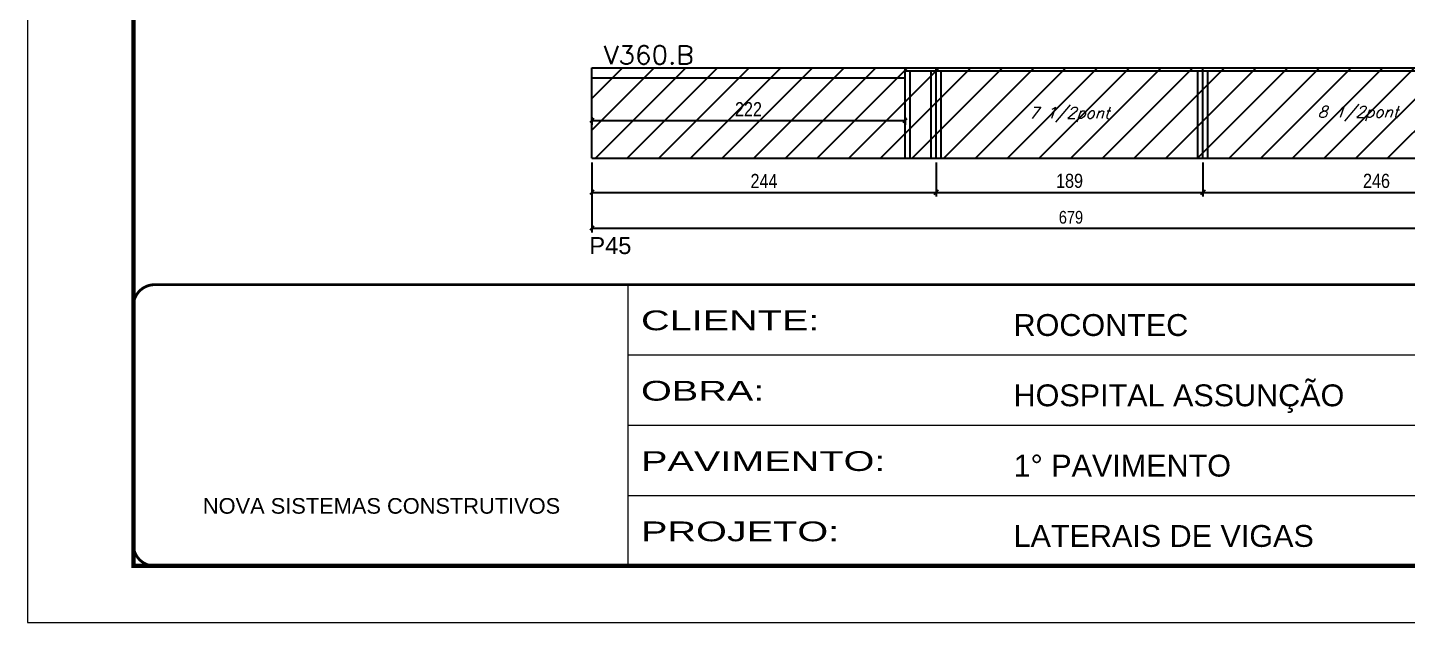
# Model space of a CAD drawing. Extents: x 137137 to 143418, y 10464 to 34486.
# Drawn here: x 137137 to 138115, y 31139 to 31560 of the extents above; entities that cross this region are included whole.
import ezdxf

# ---------------------------------------------------------------- set-up
doc = ezdxf.new("R2010")
doc.units = 0
doc.linetypes.add('CONTINUO', pattern=[0])
doc.linetypes.add('DASHED', pattern=[0.75, 0.5, -0.25])
for name, color, linetype in [('5', 5, 'Continuous'), ('COTA', 241, 'Continuous'), ('Painéis', 200, 'Continuous'), ('Reaproveitamento', 251, 'Continuous'), ('SARR_2.2x7', 40, 'Continuous'), ('SARR_3.5x7', 81, 'Continuous'), ('texto', 7, 'Continuous')]:
    doc.layers.add(name, color=color, linetype=linetype)
for name, color, linetype, lineweight in [('Escoras', 2, 'Continuous', 25), ('Folhas', 255, 'Continuous', 9), ('SARRAFO DE PRESSAO', 251, 'DASHED', 9), ('Texto Seção', 7, 'Continuous', 15)]:
    doc.layers.add(name, color=color, linetype=linetype, lineweight=lineweight)
doc.styles.add('ARIAL', font='arial.ttf')
doc.styles.add('COTA TECNICA', font='techl___.ttf', dxfattribs={"height": 10})
doc.styles.add('COTA TECNICA-50', font='techl___.ttf', dxfattribs={"height": 9})
doc.styles.add('REGUA-120', font='ROMANS.shx', dxfattribs={"height": 15})
doc.styles.add('Romans', font='romans.shx')
doc.styles.get("Standard").update_dxf_attribs({"font": 'arial.ttf'})
doc.styles.add('Tecnologia', font='')
doc.styles.get('Tecnologia').set_extended_font_data('Forgotten Futurist')
doc.dimstyles.new('COTA PAINEL-50', dxfattribs={"dimtxt": 9, "dimasz": 3, "dimexe": 3, "dimexo": 3, "dimgap": 3, "dimtad": 1, "dimdec": 1, "dimzin": 12, "dimdsep": 46, "dimtxsty": 'COTA TECNICA-50', "dimblk1": 'OBLIQUE', "dimblk2": 'OBLIQUE', "dimsah": 1, "dimcen": 0.9, "dimclrd": 4, "dimclre": 4, "dimclrt": 240, "dimadec": 1, "dimazin": 3, "dimtfac": 1, "dimtdec": 1, "dimtmove": 0, "dimatfit": 3, "dimfxl": 1, "dimtolj": 1, "dimtzin": 12, "dimarcsym": 0})
doc.dimstyles.new('PAINEL', dxfattribs={"dimtxt": 10, "dimasz": 3, "dimexe": 3, "dimexo": 3, "dimgap": 3, "dimtad": 1, "dimdec": 1, "dimzin": 12, "dimdsep": 46, "dimtxsty": 'COTA TECNICA', "dimblk1": 'OBLIQUE', "dimblk2": 'OBLIQUE', "dimsah": 1, "dimcen": 0.9, "dimclrd": 4, "dimclre": 4, "dimclrt": 240, "dimadec": 1, "dimazin": 3, "dimtfac": 1, "dimtdec": 1, "dimtmove": 0, "dimatfit": 3, "dimfxl": 1, "dimtolj": 1, "dimtzin": 12, "dimarcsym": 0})
pattern_1 = [(45, (6389.115, 20.185), (-11.2253202, 11.2253202), [])]

# ---------------------------------------------------------------- blocks, each defined once
blk = doc.blocks.new('9999999999')
at = {"color": 30, "linetype": 'CONTINUO'}
for p, q in [((98564.56, 34230.21), (98564.56, 34429.45)), ((98564.56, 34379.64), (99583.98, 34379.64)), ((98564.56, 34329.83), (99487.98, 34329.83)), ((98564.56, 34280.02), (99487.98, 34280.02))]:
    blk.add_line(p, q, dxfattribs=at)
at = {"color": 30, "linetype": 'CONTINUO', "const_width": 2}
blk.add_lwpolyline([(99583.98, 34230.21), (99583.98, 34414.45, 0.414214), (99568.98, 34429.45), (98228.98, 34429.45, 0.414214), (98213.98, 34414.45), (98213.98, 34245.21, 0.414214), (98228.98, 34230.21), (99583.98, 34230.21)], format="xyb", dxfattribs=at)
at = {"layer": 'Folhas'}
blk.add_lwpolyline([(98138.98, 34190.21), (99623.98, 34190.21), (99623.98, 35240.21), (98138.98, 35240.21)], close=True, dxfattribs=at)
at = {"layer": 'Folhas', "color": 30, "const_width": 3}
blk.add_lwpolyline([(98213.98, 34230.21), (99583.98, 34230.21), (99583.98, 35200.21), (98213.98, 35200.21)], close=True, dxfattribs=at)
at = {"color": 7, "linetype": 'Continuous', "ltscale": 5, "style": 'ARIAL'}
for s, height, p in [('ROCONTEC', 15.483, (98837.68, 34393.13)), ('HOSPITAL ASSUNÇÃO', 15.4829, (98837.68, 34343.32)), ('1° PAVIMENTO', 15.4829, (98837.68, 34293.51)), ('NOVA SISTEMAS CONSTRUTIVOS', 11.0592, (98263.19, 34267.21)), ('LATERAIS DE VIGAS', 15.4829, (98837.68, 34243.7))]:
    blk.add_text(s, height=height, dxfattribs=at).set_placement(p)
at = {"layer": 'Folhas', "color": 7, "style": 'Tecnologia', "width": 1.5}
for s, p in [('CLIENTE:', (98573.65, 34397.17)), ('OBRA:', (98573.65, 34347.31)), ('PAVIMENTO:', (98573.65, 34297.5)), ('PROJETO:', (98573.65, 34247.69))]:
    blk.add_text(s, height=14, dxfattribs=at).set_placement(p)
blk = doc.blocks.new('_Oblique')
at = {"color": 0, "linetype": 'ByBlock', "lineweight": -2}
blk.add_line((-0.5, -0.5), (0.5, 0.5), dxfattribs=at)
blk = doc.blocks.new('*D268')
at = {"layer": 'COTA', "color": 4, "linetype": 'ByBlock', "lineweight": -2, "transparency": 16777216}
for p, q in [((137537.12, 31464.48), (137537.12, 31440.27)), ((137781.12, 31464.48), (137781.12, 31440.27)), ((137537.12, 31443.27), (137781.12, 31443.27))]:
    blk.add_line(p, q, dxfattribs=at)
at = {"layer": 'Defpoints', "color": 0, "linetype": 'ByBlock', "transparency": 16777216}
for p in [(137537.12, 31467.48), (137781.12, 31467.48), (137781.12, 31443.27)]:
    blk.add_point(p, dxfattribs=at)
at = {"layer": 'COTA', "color": 4, "linetype": 'ByBlock', "lineweight": -2, "transparency": 16777216, "xscale": 3, "yscale": 3, "zscale": 3, "rotation": 180}
blk.add_blockref('_Oblique', (137537.12, 31443.27), dxfattribs=at)
at = {"layer": 'COTA', "color": 4, "linetype": 'ByBlock', "lineweight": -2, "transparency": 16777216, "xscale": 3, "yscale": 3, "zscale": 3}
blk.add_blockref('_Oblique', (137781.12, 31443.27), dxfattribs=at)
at = {"layer": 'COTA', "color": 240, "linetype": 'ByBlock', "transparency": 16777216, "insert": (137659.12, 31451.34), "char_height": 10, "attachment_point": 5, "style": 'COTA TECNICA'}
blk.add_mtext('\\A1;244', dxfattribs=at)
blk = doc.blocks.new('*D269')
at = {"layer": 'COTA', "color": 4, "linetype": 'ByBlock', "lineweight": -2, "transparency": 16777216}
for p, q in [((137781.12, 31464.48), (137781.12, 31440.27)), ((137970.14, 31464.48), (137970.14, 31440.27)), ((137781.12, 31443.27), (137970.14, 31443.27))]:
    blk.add_line(p, q, dxfattribs=at)
at = {"layer": 'Defpoints', "color": 0, "linetype": 'ByBlock', "transparency": 16777216}
for p in [(137781.12, 31467.48), (137970.14, 31467.48), (137970.14, 31443.27)]:
    blk.add_point(p, dxfattribs=at)
at = {"layer": 'COTA', "color": 4, "linetype": 'ByBlock', "lineweight": -2, "transparency": 16777216, "xscale": 3, "yscale": 3, "zscale": 3, "rotation": 180}
blk.add_blockref('_Oblique', (137781.12, 31443.27), dxfattribs=at)
at = {"layer": 'COTA', "color": 4, "linetype": 'ByBlock', "lineweight": -2, "transparency": 16777216, "xscale": 3, "yscale": 3, "zscale": 3}
blk.add_blockref('_Oblique', (137970.14, 31443.27), dxfattribs=at)
at = {"layer": 'COTA', "color": 240, "linetype": 'ByBlock', "transparency": 16777216, "insert": (137875.63, 31451.37), "char_height": 10, "attachment_point": 5, "style": 'COTA TECNICA'}
blk.add_mtext('\\A1;189', dxfattribs=at)
blk = doc.blocks.new('*D382')
at = {"layer": 'COTA', "color": 4, "linetype": 'ByBlock', "lineweight": -2, "transparency": 16777216}
for p, q in [((137970.14, 31464.48), (137970.14, 31440.27)), ((138216.14, 31464.48), (138216.14, 31440.27)), ((137970.14, 31443.27), (138216.14, 31443.27))]:
    blk.add_line(p, q, dxfattribs=at)
at = {"layer": 'Defpoints', "color": 0, "linetype": 'ByBlock', "transparency": 16777216}
for p in [(137970.14, 31467.48), (138216.14, 31467.48), (138216.14, 31443.27)]:
    blk.add_point(p, dxfattribs=at)
at = {"layer": 'COTA', "color": 4, "linetype": 'ByBlock', "lineweight": -2, "transparency": 16777216, "xscale": 3, "yscale": 3, "zscale": 3, "rotation": 180}
blk.add_blockref('_Oblique', (137970.14, 31443.27), dxfattribs=at)
at = {"layer": 'COTA', "color": 4, "linetype": 'ByBlock', "lineweight": -2, "transparency": 16777216, "xscale": 3, "yscale": 3, "zscale": 3}
blk.add_blockref('_Oblique', (138216.14, 31443.27), dxfattribs=at)
at = {"layer": 'COTA', "color": 240, "linetype": 'ByBlock', "transparency": 16777216, "insert": (138093.14, 31451.37), "char_height": 10, "attachment_point": 5, "style": 'COTA TECNICA'}
blk.add_mtext('\\A1;246', dxfattribs=at)
blk = doc.blocks.new('*D406')
at = {"layer": 'COTA', "color": 4, "linetype": 'ByBlock', "lineweight": -2, "transparency": 16777216}
for p, q in [((137537.12, 31496.48), (137537.12, 31491.19)), ((137537.12, 31494.19), (137759.12, 31494.19)), ((137759.12, 31496.48), (137759.12, 31491.19))]:
    blk.add_line(p, q, dxfattribs=at)
at = {"layer": 'Defpoints', "color": 0, "linetype": 'ByBlock', "transparency": 16777216}
for p in [(137537.12, 31499.48), (137759.12, 31499.48), (137759.12, 31494.19)]:
    blk.add_point(p, dxfattribs=at)
at = {"layer": 'COTA', "color": 4, "linetype": 'ByBlock', "lineweight": -2, "transparency": 16777216, "xscale": 3, "yscale": 3, "zscale": 3, "rotation": 180}
blk.add_blockref('_Oblique', (137537.12, 31494.19), dxfattribs=at)
at = {"layer": 'COTA', "color": 4, "linetype": 'ByBlock', "lineweight": -2, "transparency": 16777216, "xscale": 3, "yscale": 3, "zscale": 3}
blk.add_blockref('_Oblique', (137759.12, 31494.19), dxfattribs=at)
at = {"layer": 'COTA', "color": 240, "linetype": 'ByBlock', "transparency": 16777216, "insert": (137648.12, 31502.19), "char_height": 10, "attachment_point": 5, "style": 'COTA TECNICA'}
blk.add_mtext('\\A1;222', dxfattribs=at)
blk = doc.blocks.new('*D407')
at = {"layer": 'Defpoints', "color": 0, "linetype": 'ByBlock', "transparency": 16777216}
for p in [(137537.12, 31467.48), (138216.14, 31467.48), (138216.14, 31417.93)]:
    blk.add_point(p, dxfattribs=at)
at = {"layer": 'Escoras', "color": 4, "linetype": 'ByBlock', "lineweight": -2, "transparency": 16777216}
for p, q in [((137537.12, 31464.48), (137537.12, 31414.93)), ((138216.14, 31464.48), (138216.14, 31414.93)), ((137537.12, 31417.93), (138216.14, 31417.93))]:
    blk.add_line(p, q, dxfattribs=at)
at = {"layer": 'Escoras', "color": 4, "linetype": 'ByBlock', "lineweight": -2, "transparency": 16777216, "xscale": 3, "yscale": 3, "zscale": 3, "rotation": 180}
blk.add_blockref('_Oblique', (137537.12, 31417.93), dxfattribs=at)
at = {"layer": 'Escoras', "color": 4, "linetype": 'ByBlock', "lineweight": -2, "transparency": 16777216, "xscale": 3, "yscale": 3, "zscale": 3}
blk.add_blockref('_Oblique', (138216.14, 31417.93), dxfattribs=at)
at = {"layer": 'Escoras', "color": 240, "linetype": 'ByBlock', "transparency": 16777216, "insert": (137876.63, 31425.55), "char_height": 9, "attachment_point": 5, "style": 'COTA TECNICA-50'}
blk.add_mtext('\\A1;679', dxfattribs=at)

msp = doc.modelspace()

# ---------------------------------------------------------------- hatches: boundary and pattern name
at = {"layer": 'Reaproveitamento', "linetype": 'ByBlock'}
h = msp.add_hatch(dxfattribs=at)
h.set_pattern_fill('ANSI31', color=256, scale=5)
h.set_pattern_definition(pattern_1)
h.paths.add_polyline_path([(137537.12, 31531.48), (137537.12, 31467.48), (137781.12, 31467.48), (137781.12, 31531.48)])
h = msp.add_hatch(dxfattribs=at)
h.set_pattern_fill('ANSI31', color=256, scale=5)
h.set_pattern_definition(pattern_1)
h.paths.add_polyline_path([(137781.12, 31531.48), (137781.12, 31467.48), (137970.14, 31467.48), (137970.14, 31531.48)])
h.paths.add_polyline_path([(137838.49, 31490.39), (137906.11, 31490.39), (137911.61, 31506.37), (137843.99, 31506.37)], flags=24)
h = msp.add_hatch(dxfattribs=at)
h.set_pattern_fill('ANSI31', color=256, scale=5)
h.set_pattern_definition(pattern_1)
h.paths.add_polyline_path([(137970.14, 31531.48), (137970.14, 31467.48), (138214.14, 31467.48), (138214.14, 31531.48)])
h.paths.add_polyline_path([(138043.65, 31491), (138111.27, 31491), (138116.77, 31506.97), (138049.15, 31506.97)], flags=24)

# ---------------------------------------------------------------- linework, layer by layer
at = {"layer": 'Painéis', "linetype": 'ByBlock'}
for p, q in [((137537.12, 31467.48), (137537.12, 31531.48)), ((137537.12, 31531.48), (138216.14, 31531.48)), ((137781.12, 31467.48), (137781.12, 31531.48)), ((137970.14, 31467.48), (137970.14, 31531.48)), ((137537.12, 31467.48), (138216.14, 31467.48))]:
    msp.add_line(p, q, dxfattribs=at)
at = {"layer": 'SARR_2.2x7', "linetype": 'Continuous', "ltscale": 50}
for p, q in [((137537.12, 31524.48), (137759.12, 31524.48)), ((137759.12, 31529.28), (137759.12, 31531.48)), ((137759.12, 31529.28), (137781.12, 31529.28)), ((137781.12, 31529.28), (137970.14, 31529.28)), ((137970.14, 31529.28), (138199.14, 31529.28))]:
    msp.add_line(p, q, dxfattribs=at)
at = {"layer": 'SARR_3.5x7'}
for p, q in [((137759.12, 31467.48), (137759.12, 31529.28)), ((137762.62, 31467.48), (137762.62, 31529.28)), ((137777.62, 31467.48), (137777.62, 31529.28)), ((137784.62, 31467.48), (137784.62, 31529.28)), ((137966.64, 31467.48), (137966.64, 31529.28)), ((137973.64, 31467.48), (137973.64, 31529.28))]:
    msp.add_line(p, q, dxfattribs=at)

# ---------------------------------------------------------------- block references
at = {"layer": 'SARRAFO DE PRESSAO', "color": 6, "linetype": 'ByBlock'}
msp.add_blockref('9999999999', (38998.31, -3051.58), dxfattribs=at)

# ---------------------------------------------------------------- texts
at = {"layer": '5', "linetype": 'Continuous'}
msp.add_text('P45', height=12, rotation=0.00004, dxfattribs=at).set_placement((137535.35, 31399.59))
at = {"layer": 'texto', "color": 2, "char_height": 8, "attachment_point": 5, "style": 'Romans'}
for s, insert in [('{\\Q19;\\C256;7 1/2pont}', (137875.36, 31498.38)), ('{\\Q19;\\C256;8 1/2pont}', (138080.02, 31498.99))]:
    msp.add_mtext(s, dxfattribs=dict(at, insert=insert))
at = {"layer": 'Texto Seção', "style": 'REGUA-120', "width": 1.05}
msp.add_text('V360.B', height=13, dxfattribs=at).set_placement((137545.5, 31534.1))

# ---------------------------------------------------------------- dimensions: what is measured, and where the dimension line sits
at = {"layer": 'COTA', "linetype": 'ByBlock'}
for base, p1, p2, picture, middle in [((137759.12, 31494.19), (137537.12, 31499.48), (137759.12, 31499.48), '*D406', (137648.12, 31502.19)), ((137781.12, 31443.27), (137537.12, 31467.48), (137781.12, 31467.48), '*D268', (137659.12, 31451.34))]:
    dim = msp.add_linear_dim(base=base, p1=p1, p2=p2, dimstyle='PAINEL', dxfattribs=at)
    dim.commit()
    dim.dimension.update_dxf_attribs({"geometry": picture, "text_midpoint": middle})
for base, p1, p2, picture, middle in [((137970.14, 31443.27), (137781.12, 31467.48), (137970.14, 31467.48), '*D269', (137875.63, 31451.37)), ((138216.14, 31443.27), (137970.14, 31467.48), (138216.14, 31467.48), '*D382', (138093.14, 31451.37))]:
    dim = msp.add_linear_dim(base=base, p1=p1, p2=p2, dimstyle='PAINEL', override={"dimtmove": 1}, dxfattribs=at)
    dim.commit()
    dim.dimension.update_dxf_attribs({"geometry": picture, "text_midpoint": middle})
at = {"layer": 'Escoras', "linetype": 'ByBlock'}
dim = msp.add_aligned_dim(p1=(137537.12, 31467.48), p2=(138216.14, 31467.48), distance=-49.55, dimstyle='COTA PAINEL-50', override={"dimarcsym": 1}, dxfattribs=at)
dim.commit()
dim.dimension.update_dxf_attribs({"geometry": '*D407', "text_midpoint": (137876.63, 31425.55)})

doc.saveas('drawing.dxf')
